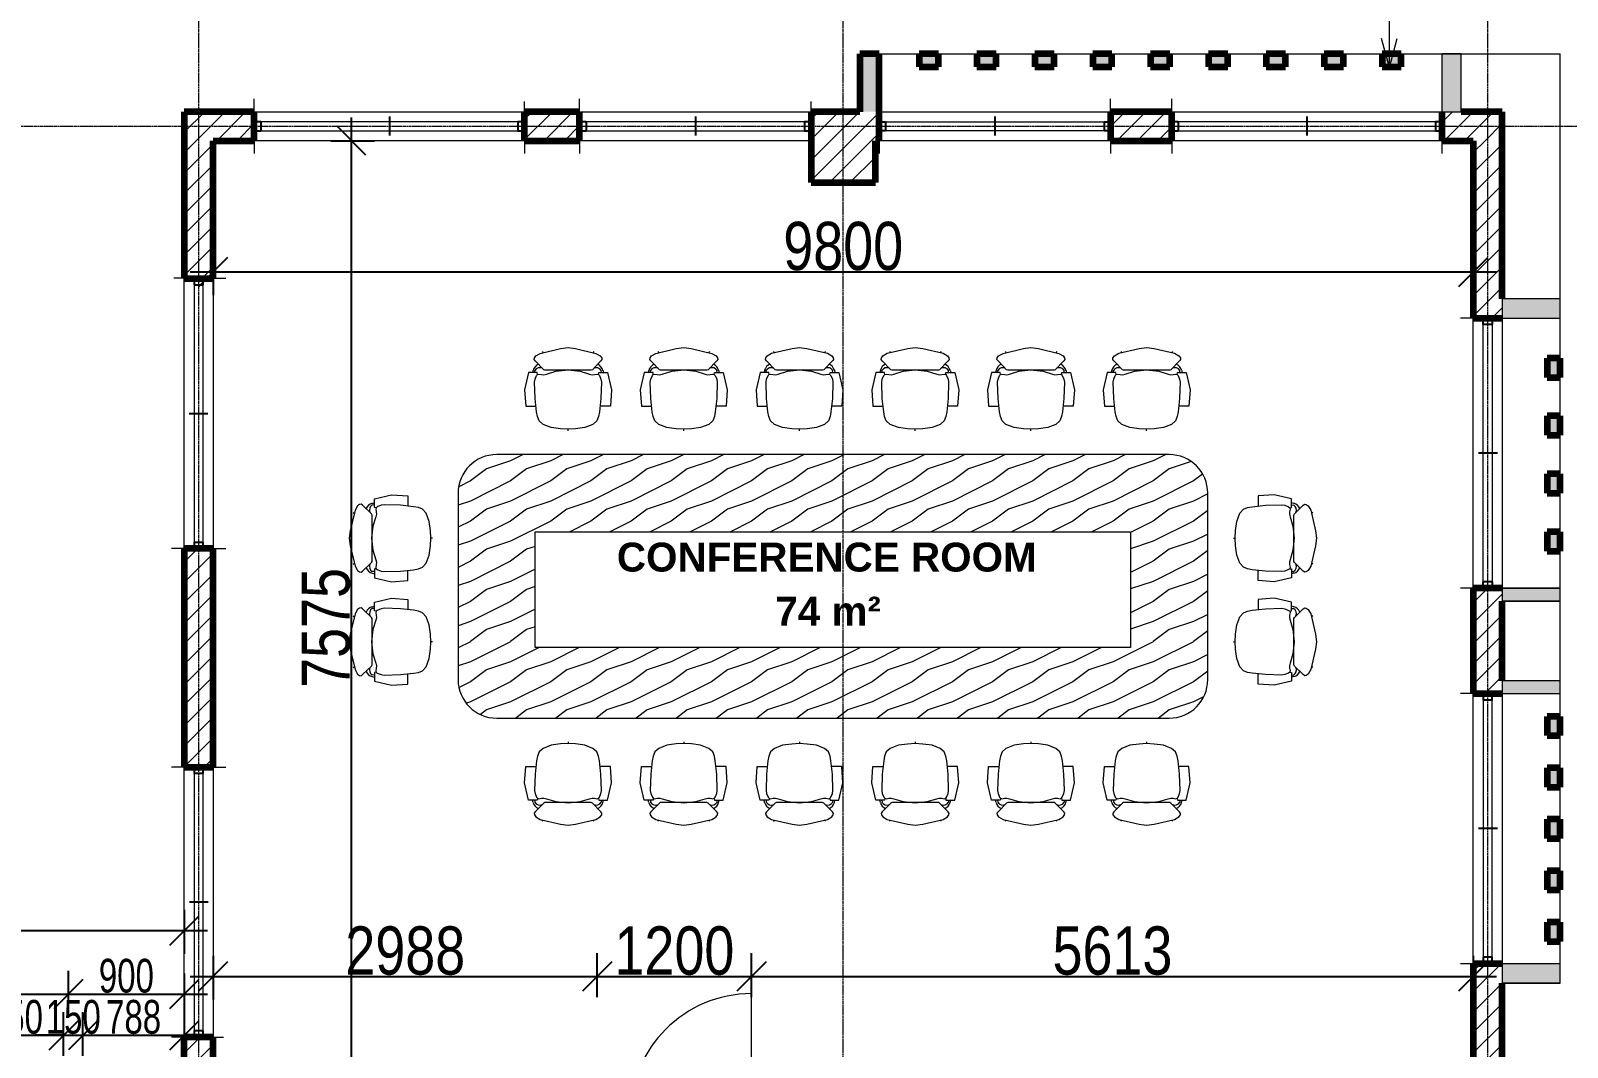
# Model space of a CAD drawing. Header units: millimetres. Extents: x -35190 to 411743, y -233114 to 23872.
# Drawn here: x 277332 to 289282, y 5483 to 13386 of the extents above; entities that cross this region are included whole.
import ezdxf

# ---------------------------------------------------------------- set-up
doc = ezdxf.new("R2010")
doc.units = ezdxf.units.MM
doc.linetypes.add('Grid Line', pattern=[22.225, 12.7, -3.175, 3.175, -3.175])
for name, color, linetype, lineweight in [('A-ANNO-DIMS', 211, 'Continuous', 9), ('A-AREA-IDEN', 2, 'Continuous', 9), ('A-DETL-GENF', 92, 'Continuous', 18), ('A-DETL-THIN', 151, 'Continuous', 18), ('A-DOOR', 31, 'Continuous', 18), ('A-GENM', 13, 'Continuous', 18), ('A-GLAZ', 151, 'Continuous', 18), ('A-WALL', 113, 'Continuous', 18), ('A-WALL-PATT', 111, 'Continuous', 18), ('G-ANNO-TEXT', 231, 'Continuous', 9), ('I-FURN', 30, 'Continuous', 18), ('S-GRID', 1, 'Continuous', 9)]:
    doc.layers.add(name, color=color, linetype=linetype, lineweight=lineweight)
doc.styles.add('Arial_3', font='arial.ttf', dxfattribs={"width": 0.8, "height": 375})
doc.styles.add('Arial_8', font='arial.ttf', dxfattribs={"width": 0.7, "height": 262.5})
doc.styles.add('Arial_B', font='arialbd.ttf', dxfattribs={"height": 225})
doc.dimstyles.new('main_4_5mm', dxfattribs={"dimscale": 304.8, "dimtxt": 382.597275, "dimasz": 0.738189, "dimexe": 0.590551, "dimexo": 0.0625, "dimgap": 0.024606, "dimtad": 1, "dimdec": 0, "dimzin": 0, "dimdsep": 46, "dimtxsty": 'Arial_3', "dimblk1": 'OBLIQUE', "dimblk2": 'OBLIQUE', "dimsah": 1, "dimcen": 0.09, "dimdle": 0.590551, "dimazin": 0, "dimtfac": 1, "dimtdec": 4, "dimtix": 1, "dimtmove": 0, "dimatfit": 3, "dimfxl": 0.590551, "dimfxlon": 1, "dimtvp": 1, "dimtolj": 1, "dimtzin": 0, "dimarcsym": 2})
doc.dimstyles.new('small_3_0mm', dxfattribs={"dimscale": 304.8, "dimtxt": 191.298637, "dimasz": 0.738189, "dimexe": 0.590551, "dimexo": 0.0625, "dimgap": 0.024606, "dimtad": 1, "dimdec": 0, "dimzin": 0, "dimdsep": 46, "dimtxsty": 'Arial_8', "dimblk1": 'OBLIQUE', "dimblk2": 'OBLIQUE', "dimsah": 1, "dimcen": 0.09, "dimdle": 0.590551, "dimazin": 0, "dimtfac": 1, "dimtdec": 4, "dimtix": 1, "dimtmove": 0, "dimatfit": 3, "dimfxl": 0.590551, "dimfxlon": 1, "dimtvp": 1, "dimtolj": 1, "dimtzin": 0, "dimarcsym": 2})
doc.dimstyles.new('small_3_5mm', dxfattribs={"dimscale": 304.8, "dimtxt": 267.818092, "dimasz": 0.738189, "dimexe": 0.590551, "dimexo": 0.0625, "dimgap": 0.024606, "dimtad": 1, "dimdec": 0, "dimzin": 0, "dimdsep": 46, "dimtxsty": 'Arial_8', "dimblk1": 'OBLIQUE', "dimblk2": 'OBLIQUE', "dimsah": 1, "dimcen": 0.09, "dimdle": 0.590551, "dimazin": 0, "dimtfac": 1, "dimtdec": 4, "dimtix": 1, "dimtmove": 0, "dimatfit": 3, "dimfxl": 0.590551, "dimfxlon": 1, "dimtvp": 1, "dimtolj": 1, "dimtzin": 0, "dimarcsym": 2})
pattern_1 = [(45, (247326.97, -1578.69), (-79.5495, 79.5495), [])]

# ---------------------------------------------------------------- blocks, each defined once
blk = doc.blocks.new('Sliding - 2L - SL2_1 X 1_8-V2-SECOND FLOOR')
at = {"layer": 'A-GLAZ'}
for p, q in [((-724, 112), (-724, 212)), ((1376, 112), (1376, 212)), ((1326, 35), (-674, 35)), ((-724, -112), (-724, -192)), ((-674, -35), (1326, -35)), ((1376, -112), (1376, -212))]:
    blk.add_line(p, q, dxfattribs=at)
at = {"layer": 'A-GLAZ', "lineweight": 25}
for p, q in [((-674, 35), (-724, 35)), ((-674, -35), (-674, 35)), ((326, -75), (326, 72)), ((1376, 35), (1326, 35)), ((1326, -35), (1326, 35)), ((-724, -35), (-674, -35)), ((1326, -35), (1376, -35))]:
    blk.add_line(p, q, dxfattribs=at)
blk = doc.blocks.new('Sliding - 2L - SL2_1 X 1_8-450662-SECOND FLOOR')
at = {"layer": 'A-GLAZ', "lineweight": 25}
for p, q in [((-724, 35), (-674, 35)), ((-674, 35), (-674, -35)), ((326, 75), (326, -72)), ((1326, 35), (1376, 35)), ((1326, 35), (1326, -35)), ((-674, -35), (-724, -35)), ((1376, -35), (1326, -35))]:
    blk.add_line(p, q, dxfattribs=at)
at = {"layer": 'A-GLAZ'}
for p, q in [((-674, 35), (1326, 35)), ((-724, -112), (-724, -212)), ((1326, -35), (-674, -35)), ((1376, -112), (1376, -212))]:
    blk.add_line(p, q, dxfattribs=at)
blk = doc.blocks.new('Sliding - 2L - SL2_1 X 1_8-416756-SECOND FLOOR')
at = {"layer": 'A-GLAZ'}
for p, q in [((-724, 112), (-724, 212)), ((1376, 112), (1376, 212)), ((1326, 35), (-674, 35)), ((-674, -35), (1326, -35))]:
    blk.add_line(p, q, dxfattribs=at)
at = {"layer": 'A-GLAZ', "lineweight": 25}
for p, q in [((-674, 35), (-724, 35)), ((-674, -35), (-674, 35)), ((326, -75), (326, 72)), ((1376, 35), (1326, 35)), ((1326, -35), (1326, 35)), ((-724, -35), (-674, -35)), ((1326, -35), (1376, -35))]:
    blk.add_line(p, q, dxfattribs=at)
blk = doc.blocks.new('Sliding - 2L - SL1_8 X 1_8-V3-SECOND FLOOR')
at = {"layer": 'A-GLAZ'}
for p, q in [((-574, 112), (-574, 212)), ((1226, 112), (1226, 212)), ((1176, 35), (-524, 35)), ((-574, -112), (-574, -192)), ((-524, -35), (1176, -35)), ((1226, -112), (1226, -212))]:
    blk.add_line(p, q, dxfattribs=at)
at = {"layer": 'A-GLAZ', "lineweight": 25}
for p, q in [((-524, 35), (-574, 35)), ((-524, -35), (-524, 35)), ((326, -75), (326, 72)), ((1226, 35), (1176, 35)), ((1176, -35), (1176, 35)), ((-574, -35), (-524, -35)), ((1176, -35), (1226, -35))]:
    blk.add_line(p, q, dxfattribs=at)
blk = doc.blocks.new('Sliding - 2L - SL2_1 X 1_8-V1-SECOND FLOOR')
at = {"layer": 'A-GLAZ'}
for p, q in [((-724, 112), (-724, 212)), ((1376, 112), (1376, 212)), ((1326, 35), (-674, 35)), ((-674, -35), (1326, -35)), ((1376, -112), (1376, -212))]:
    blk.add_line(p, q, dxfattribs=at)
at = {"layer": 'A-GLAZ', "lineweight": 25}
for p, q in [((-674, 35), (-724, 35)), ((-674, -35), (-674, 35)), ((326, -75), (326, 72)), ((1376, 35), (1326, 35)), ((1326, -35), (1326, 35)), ((-724, -35), (-674, -35)), ((1326, -35), (1376, -35))]:
    blk.add_line(p, q, dxfattribs=at)
blk = doc.blocks.new('Sliding - 2L - SL1_8 X 1_8-417557-SECOND FLOOR')
at = {"layer": 'A-GLAZ'}
for p, q in [((-574, 112), (-574, 192)), ((1226, 112), (1226, 212)), ((-524, 35), (1176, 35)), ((-574, -112), (-574, -212)), ((1176, -35), (-524, -35)), ((1226, -112), (1226, -212))]:
    blk.add_line(p, q, dxfattribs=at)
at = {"layer": 'A-GLAZ', "lineweight": 25}
for p, q in [((-574, 35), (-524, 35)), ((-524, 35), (-524, -35)), ((326, 75), (326, -72)), ((1176, 35), (1226, 35)), ((1176, 35), (1176, -35)), ((-524, -35), (-574, -35)), ((1226, -35), (1176, -35))]:
    blk.add_line(p, q, dxfattribs=at)
blk = doc.blocks.new('HermanMiller_Seating_Aeron_WorkChair_9870 - Armpad_PostureFit_Graphite-563193-SECOND FLOOR')
at = {"layer": 'A-GENM'}
for p, q in [((-251, 242), (-262, 226)), ((-217, 261), (-251, 242)), ((-58, 298), (-217, 261)), ((-201, 276), (-193, 266)), ((0, 306), (-58, 298)), ((58, 298), (0, 306)), ((217, 261), (58, 298)), ((201, 276), (193, 266)), ((251, 242), (217, 261)), ((262, 226), (251, 242)), ((-262, 226), (-264, 214)), ((-264, 214), (-256, 203)), ((-256, 203), (-189, 134)), ((-189, 134), (-180, 129)), ((-180, 129), (180, 129)), ((-94, 122), (-167, 100)), ((0, 132), (-94, 122)), ((-94, 129), (-89, 123)), ((94, 122), (0, 132)), ((94, 129), (89, 123)), ((167, 100), (94, 122)), ((180, 129), (189, 134)), ((189, 134), (256, 203)), ((256, 203), (264, 214)), ((264, 214), (262, 226)), ((-256, 59), (-260, 36)), ((-260, 36), (-256, -91)), ((-244, 89), (-256, 59)), ((-237, 97), (-244, 89)), ((-227, 100), (-237, 97)), ((-206, 96), (-227, 100)), ((-187, 95), (-206, 96)), ((-167, 100), (-187, 95)), ((187, 95), (167, 100)), ((206, 96), (187, 95)), ((227, 100), (206, 96)), ((237, 97), (227, 100)), ((244, 89), (237, 97)), ((256, 59), (244, 89)), ((260, 36), (256, 59)), ((256, -91), (260, 36)), ((-256, -91), (-245, -194)), ((245, -194), (256, -91)), ((-245, -194), (-238, -231)), ((-238, -231), (-225, -263)), ((225, -263), (238, -231)), ((238, -231), (245, -194)), ((-225, -263), (-194, -291)), ((-194, -291), (-131, -315)), ((-131, -315), (-59, -325)), ((-59, -325), (0, -328)), ((0, -328), (59, -325)), ((0, -341), (0, -328)), ((59, -325), (131, -315)), ((131, -315), (194, -291)), ((194, -291), (225, -263))]:
    blk.add_line(p, q, dxfattribs=at)
at = {"layer": 'I-FURN'}
for p, q in [((-271, 129), (-276, 111)), ((-259, 111), (-258, 128)), ((259, 111), (258, 128)), ((271, 129), (276, 111)), ((-307, 111), (-338, -23)), ((-276, 111), (-307, 111)), ((-259, 111), (-276, 111)), ((-239, 111), (-259, 111)), ((-237, 97), (-239, 111)), ((237, 97), (239, 111)), ((239, 111), (259, 111)), ((259, 111), (276, 111)), ((276, 111), (307, 111)), ((307, 111), (338, -23)), ((-338, -23), (-329, -149)), ((338, -23), (329, -149)), ((-329, -149), (-250, -149)), ((329, -149), (250, -149))]:
    blk.add_line(p, q, dxfattribs=at)
for centre, radius, start, end in [((-204, 112), 69.2, 112.2123, 165.8955), ((-219, 103), 46.6, 66.0323, 148.2652), ((219, 103), 46.6, 31.7348, 113.9677), ((204, 112), 69.2, 14.1045, 67.7877)]:
    blk.add_arc(centre, radius, start, end, dxfattribs=at)
blk = doc.blocks.new('HermanMiller_Seating_Aeron_WorkChair_9870 - Armpad_PostureFit_Graphite-563830-SECOND FLOOR')
at = {"layer": 'A-GENM'}
for p, q in [((-238, 231), (-225, 263)), ((-225, 263), (-194, 291)), ((-194, 291), (-131, 315)), ((-131, 315), (-59, 325)), ((-59, 325), (0, 328)), ((0, 341), (0, 328)), ((0, 328), (59, 325)), ((59, 325), (131, 315)), ((131, 315), (194, 291)), ((194, 291), (225, 263)), ((225, 263), (238, 231)), ((-256, 91), (-245, 194)), ((-245, 194), (-238, 231)), ((238, 231), (245, 194)), ((245, 194), (256, 91)), ((-260, -36), (-256, 91)), ((256, 91), (260, -36)), ((-256, -59), (-260, -36)), ((-244, -89), (-256, -59)), ((-237, -97), (-244, -89)), ((-227, -100), (-237, -97)), ((-206, -96), (-227, -100)), ((-187, -95), (-206, -96)), ((-167, -100), (-187, -95)), ((-94, -122), (-167, -100)), ((167, -100), (94, -122)), ((187, -95), (167, -100)), ((206, -96), (187, -95)), ((227, -100), (206, -96)), ((237, -97), (227, -100)), ((244, -89), (237, -97)), ((256, -59), (244, -89)), ((260, -36), (256, -59)), ((-264, -214), (-256, -203)), ((-262, -226), (-264, -214)), ((-251, -242), (-262, -226)), ((-256, -203), (-189, -134)), ((-189, -134), (-180, -129)), ((-180, -129), (180, -129)), ((0, -132), (-94, -122)), ((-94, -129), (-89, -123)), ((94, -122), (0, -132)), ((94, -129), (89, -123)), ((180, -129), (189, -134)), ((189, -134), (256, -203)), ((262, -226), (251, -242)), ((256, -203), (264, -214)), ((264, -214), (262, -226)), ((-217, -261), (-251, -242)), ((-58, -298), (-217, -261)), ((-201, -276), (-193, -266)), ((0, -306), (-58, -298)), ((58, -298), (0, -306)), ((217, -261), (58, -298)), ((201, -276), (193, -266)), ((251, -242), (217, -261))]:
    blk.add_line(p, q, dxfattribs=at)
at = {"layer": 'I-FURN'}
for p, q in [((-338, 23), (-329, 149)), ((-329, 149), (-250, 149)), ((329, 149), (250, 149)), ((338, 23), (329, 149)), ((-307, -111), (-338, 23)), ((307, -111), (338, 23)), ((-276, -111), (-307, -111)), ((-271, -129), (-276, -111)), ((-259, -111), (-276, -111)), ((-259, -111), (-258, -128)), ((-239, -111), (-259, -111)), ((-237, -97), (-239, -111)), ((237, -97), (239, -111)), ((239, -111), (259, -111)), ((259, -111), (258, -128)), ((259, -111), (276, -111)), ((271, -129), (276, -111)), ((276, -111), (307, -111))]:
    blk.add_line(p, q, dxfattribs=at)
for centre, radius, start, end in [((-204, -112), 69.2, 194.1045, 247.7877), ((-219, -103), 46.6, 211.7348, 293.9677), ((219, -103), 46.6, 246.0323, 328.2652), ((204, -112), 69.2, 292.2123, 345.8955)]:
    blk.add_arc(centre, radius, start, end, dxfattribs=at)
blk = doc.blocks.new('Double - Offset 1 - 1200 x 2100mm Sgl Swing-501791-SECOND FLOOR')
at = {"layer": 'A-DOOR'}
for p, q in [((834, 112.5), (834, 1057)), ((-366, 112.5), (-366, 368))]:
    blk.add_line(p, q, dxfattribs=at)
for centre, radius, start, end in [((834, 112.5), 944.5, 90, 180), ((-366, 112.5), 255.5, 360, 90)]:
    blk.add_arc(centre, radius, start, end, dxfattribs=at)
blk = doc.blocks.new('_Oblique')
at = {"color": 0, "linetype": 'ByBlock', "lineweight": -2}
blk.add_line((-0.5, -0.5), (0.5, 0.5), dxfattribs=at)
blk = doc.blocks.new('*D5198')
at = {"layer": 'A-ANNO-DIMS', "color": 0, "lineweight": -2, "transparency": 16777216}
for p, q in [((279827, 4776), (279827, 12711)), ((279666, 12531), (280007, 12531)), ((279666, 4956), (280007, 4956))]:
    blk.add_line(p, q, dxfattribs=at)
at = {"layer": 'Defpoints', "color": 0, "transparency": 16777216}
for p in [(279647, 12531), (279827, 12531), (279647, 4956)]:
    blk.add_point(p, dxfattribs=at)
at = {"layer": 'A-ANNO-DIMS', "color": 0, "lineweight": -2, "transparency": 16777216, "xscale": 224.9999999999999, "yscale": 224.9999999999999, "zscale": 224.9999999999999}
for p, rotation in [((279827, 12531), 90), ((279827, 4956), 270)]:
    blk.add_blockref('_Oblique', p, dxfattribs=dict(at, rotation=rotation))
at = {"layer": 'A-ANNO-DIMS', "color": 0, "transparency": 16777216, "insert": (279629, 8743), "char_height": 375, "width": 1101.88, "attachment_point": 5, "rotation": 90, "style": 'Arial_3'}
blk.add_mtext('\\A1;7575', dxfattribs=at)
blk = doc.blocks.new('*D5139')
at = {"layer": 'A-ANNO-DIMS', "color": 0, "lineweight": -2, "transparency": 16777216}
for p, q in [((278751, 11672), (278751, 11331)), ((288551, 11672), (288551, 11331)), ((278571, 11511), (288731, 11511))]:
    blk.add_line(p, q, dxfattribs=at)
at = {"layer": 'Defpoints', "color": 0, "transparency": 16777216}
for p in [(278751, 11691), (288551, 11691), (288551, 11511)]:
    blk.add_point(p, dxfattribs=at)
at = {"layer": 'A-ANNO-DIMS', "color": 0, "lineweight": -2, "transparency": 16777216, "xscale": 224.9999999999999, "yscale": 224.9999999999999, "zscale": 224.9999999999999, "rotation": 180}
blk.add_blockref('_Oblique', (278751, 11511), dxfattribs=at)
at = {"layer": 'A-ANNO-DIMS', "color": 0, "lineweight": -2, "transparency": 16777216, "xscale": 224.9999999999999, "yscale": 224.9999999999999, "zscale": 224.9999999999999}
blk.add_blockref('_Oblique', (288551, 11511), dxfattribs=at)
at = {"layer": 'A-ANNO-DIMS', "color": 0, "transparency": 16777216, "insert": (283651, 11710), "char_height": 375, "width": 1101.88, "attachment_point": 5, "style": 'Arial_3'}
blk.add_mtext('\\A1;9800', dxfattribs=at)
blk = doc.blocks.new('*D5480')
at = {"layer": 'A-ANNO-DIMS', "color": 0, "lineweight": -2, "transparency": 16777216}
for p, q in [((278751, 6195), (278751, 5854)), ((281738, 5873), (281738, 6214)), ((278571, 6034), (281918, 6034))]:
    blk.add_line(p, q, dxfattribs=at)
at = {"layer": 'Defpoints', "color": 0, "transparency": 16777216}
for p in [(278751, 6214), (281738, 6034), (281738, 5854)]:
    blk.add_point(p, dxfattribs=at)
at = {"layer": 'A-ANNO-DIMS', "color": 0, "lineweight": -2, "transparency": 16777216, "xscale": 224.9999999999999, "yscale": 224.9999999999999, "zscale": 224.9999999999999, "rotation": 180}
blk.add_blockref('_Oblique', (278751, 6034), dxfattribs=at)
at = {"layer": 'A-ANNO-DIMS', "color": 0, "lineweight": -2, "transparency": 16777216, "xscale": 224.9999999999999, "yscale": 224.9999999999999, "zscale": 224.9999999999999}
blk.add_blockref('_Oblique', (281738, 6034), dxfattribs=at)
at = {"layer": 'A-ANNO-DIMS', "color": 0, "transparency": 16777216, "insert": (280245, 6233), "char_height": 375, "width": 1101.88, "attachment_point": 5, "style": 'Arial_3'}
blk.add_mtext('\\A1;2988', dxfattribs=at)
blk = doc.blocks.new('*D5481')
at = {"layer": 'A-ANNO-DIMS', "color": 0, "lineweight": -2, "transparency": 16777216}
for p, q in [((281738, 5873), (281738, 6214)), ((282938, 5873), (282938, 6214)), ((281558, 6034), (283118, 6034))]:
    blk.add_line(p, q, dxfattribs=at)
at = {"layer": 'Defpoints', "color": 0, "transparency": 16777216}
for p in [(282938, 6034), (281738, 5854), (282938, 5854)]:
    blk.add_point(p, dxfattribs=at)
at = {"layer": 'A-ANNO-DIMS', "color": 0, "lineweight": -2, "transparency": 16777216, "xscale": 224.9999999999999, "yscale": 224.9999999999999, "zscale": 224.9999999999999, "rotation": 180}
blk.add_blockref('_Oblique', (281738, 6034), dxfattribs=at)
at = {"layer": 'A-ANNO-DIMS', "color": 0, "lineweight": -2, "transparency": 16777216, "xscale": 224.9999999999999, "yscale": 224.9999999999999, "zscale": 224.9999999999999}
blk.add_blockref('_Oblique', (282938, 6034), dxfattribs=at)
at = {"layer": 'A-ANNO-DIMS', "color": 0, "transparency": 16777216, "insert": (282338, 6233), "char_height": 375, "width": 1101.88, "attachment_point": 5, "style": 'Arial_3'}
blk.add_mtext('\\A1;1200', dxfattribs=at)
blk = doc.blocks.new('*D5482')
at = {"layer": 'A-ANNO-DIMS', "color": 0, "lineweight": -2, "transparency": 16777216}
for p, q in [((282938, 5873), (282938, 6214)), ((288551, 6195), (288551, 5854)), ((282758, 6034), (288731, 6034))]:
    blk.add_line(p, q, dxfattribs=at)
at = {"layer": 'Defpoints', "color": 0, "transparency": 16777216}
for p in [(288551, 6214), (288551, 6034), (282938, 5854)]:
    blk.add_point(p, dxfattribs=at)
at = {"layer": 'A-ANNO-DIMS', "color": 0, "lineweight": -2, "transparency": 16777216, "xscale": 224.9999999999999, "yscale": 224.9999999999999, "zscale": 224.9999999999999, "rotation": 180}
blk.add_blockref('_Oblique', (282938, 6034), dxfattribs=at)
at = {"layer": 'A-ANNO-DIMS', "color": 0, "lineweight": -2, "transparency": 16777216, "xscale": 224.9999999999999, "yscale": 224.9999999999999, "zscale": 224.9999999999999}
blk.add_blockref('_Oblique', (288551, 6034), dxfattribs=at)
at = {"layer": 'A-ANNO-DIMS', "color": 0, "transparency": 16777216, "insert": (285745, 6233), "char_height": 375, "width": 1101.88, "attachment_point": 5, "style": 'Arial_3'}
blk.add_mtext('\\A1;5613', dxfattribs=at)
blk = doc.blocks.new('*D5577')
at = {"layer": 'A-ANNO-DIMS', "color": 0, "lineweight": -2, "transparency": 16777216}
for p, q in [((276838, 5416), (276838, 5757)), ((277588, 5416), (277588, 5757)), ((276658, 5577), (277768, 5577))]:
    blk.add_line(p, q, dxfattribs=at)
at = {"layer": 'Defpoints', "color": 0, "transparency": 16777216}
for p in [(277588, 5577), (276838, 5397), (277588, 5397)]:
    blk.add_point(p, dxfattribs=at)
at = {"layer": 'A-ANNO-DIMS', "color": 0, "lineweight": -2, "transparency": 16777216, "xscale": 224.9999999999999, "yscale": 224.9999999999999, "zscale": 224.9999999999999, "rotation": 180}
blk.add_blockref('_Oblique', (276838, 5577), dxfattribs=at)
at = {"layer": 'A-ANNO-DIMS', "color": 0, "lineweight": -2, "transparency": 16777216, "xscale": 224.9999999999999, "yscale": 224.9999999999999, "zscale": 224.9999999999999}
blk.add_blockref('_Oblique', (277588, 5577), dxfattribs=at)
at = {"layer": 'A-ANNO-DIMS', "color": 0, "transparency": 16777216, "insert": (277213, 5718), "char_height": 262.5, "width": 360.23, "attachment_point": 5, "style": 'Arial_8'}
blk.add_mtext('\\A1;750', dxfattribs=at)
blk = doc.blocks.new('*D5578')
at = {"layer": 'A-ANNO-DIMS', "color": 0, "lineweight": -2, "transparency": 16777216}
for p, q in [((277588, 5416), (277588, 5757)), ((277738, 5416), (277738, 5757)), ((277588, 5577), (277363, 5577)), ((277588, 5577), (277738, 5577)), ((277738, 5577), (277963, 5577))]:
    blk.add_line(p, q, dxfattribs=at)
at = {"layer": 'Defpoints', "color": 0, "transparency": 16777216}
for p in [(277738, 5577), (277588, 5397), (277738, 5397)]:
    blk.add_point(p, dxfattribs=at)
at = {"layer": 'A-ANNO-DIMS', "color": 0, "lineweight": -2, "transparency": 16777216, "xscale": 224.9999999999999, "yscale": 224.9999999999999, "zscale": 224.9999999999999}
blk.add_blockref('_Oblique', (277588, 5577), dxfattribs=at)
at = {"layer": 'A-ANNO-DIMS', "color": 0, "lineweight": -2, "transparency": 16777216, "xscale": 224.9999999999999, "yscale": 224.9999999999999, "zscale": 224.9999999999999, "rotation": 180}
blk.add_blockref('_Oblique', (277738, 5577), dxfattribs=at)
at = {"layer": 'A-ANNO-DIMS', "color": 0, "transparency": 16777216, "insert": (277663, 5718), "char_height": 262.5, "width": 360.23, "attachment_point": 5, "style": 'Arial_8'}
blk.add_mtext('\\A1;150', dxfattribs=at)
blk = doc.blocks.new('*D5579')
at = {"layer": 'A-ANNO-DIMS', "color": 0, "lineweight": -2, "transparency": 16777216}
for p, q in [((277738, 5416), (277738, 5757)), ((278526, 5738), (278526, 5397)), ((277558, 5577), (278706, 5577))]:
    blk.add_line(p, q, dxfattribs=at)
at = {"layer": 'Defpoints', "color": 0, "transparency": 16777216}
for p in [(278526, 5757), (278526, 5577), (277738, 5397)]:
    blk.add_point(p, dxfattribs=at)
at = {"layer": 'A-ANNO-DIMS', "color": 0, "lineweight": -2, "transparency": 16777216, "xscale": 224.9999999999999, "yscale": 224.9999999999999, "zscale": 224.9999999999999, "rotation": 180}
blk.add_blockref('_Oblique', (277738, 5577), dxfattribs=at)
at = {"layer": 'A-ANNO-DIMS', "color": 0, "lineweight": -2, "transparency": 16777216, "xscale": 224.9999999999999, "yscale": 224.9999999999999, "zscale": 224.9999999999999}
blk.add_blockref('_Oblique', (278526, 5577), dxfattribs=at)
at = {"layer": 'A-ANNO-DIMS', "color": 0, "transparency": 16777216, "insert": (278132, 5718), "char_height": 262.5, "width": 360.23, "attachment_point": 5, "style": 'Arial_8'}
blk.add_mtext('\\A1;788', dxfattribs=at)
blk = doc.blocks.new('*D5585')
at = {"layer": 'A-ANNO-DIMS', "color": 0, "lineweight": -2, "transparency": 16777216}
for p, q in [((276126, 5736), (276126, 6077)), ((277626, 5736), (277626, 6077)), ((275946, 5897), (277806, 5897))]:
    blk.add_line(p, q, dxfattribs=at)
at = {"layer": 'Defpoints', "color": 0, "transparency": 16777216}
for p in [(277626, 5897), (276126, 5717), (277626, 5717)]:
    blk.add_point(p, dxfattribs=at)
at = {"layer": 'A-ANNO-DIMS', "color": 0, "lineweight": -2, "transparency": 16777216, "xscale": 224.9999999999999, "yscale": 224.9999999999999, "zscale": 224.9999999999999, "rotation": 180}
blk.add_blockref('_Oblique', (276126, 5897), dxfattribs=at)
at = {"layer": 'A-ANNO-DIMS', "color": 0, "lineweight": -2, "transparency": 16777216, "xscale": 224.9999999999999, "yscale": 224.9999999999999, "zscale": 224.9999999999999}
blk.add_blockref('_Oblique', (277626, 5897), dxfattribs=at)
at = {"layer": 'A-ANNO-DIMS', "color": 0, "transparency": 16777216, "insert": (276876, 6038), "char_height": 262.5, "width": 672.43, "attachment_point": 5, "style": 'Arial_8'}
blk.add_mtext('\\A1;1500', dxfattribs=at)
blk = doc.blocks.new('*D5586')
at = {"layer": 'A-ANNO-DIMS', "color": 0, "lineweight": -2, "transparency": 16777216}
for p, q in [((277626, 5736), (277626, 6077)), ((278526, 6058), (278526, 5717)), ((277446, 5897), (278706, 5897))]:
    blk.add_line(p, q, dxfattribs=at)
at = {"layer": 'Defpoints', "color": 0, "transparency": 16777216}
for p in [(278526, 6077), (278526, 5897), (277626, 5717)]:
    blk.add_point(p, dxfattribs=at)
at = {"layer": 'A-ANNO-DIMS', "color": 0, "lineweight": -2, "transparency": 16777216, "xscale": 224.9999999999999, "yscale": 224.9999999999999, "zscale": 224.9999999999999, "rotation": 180}
blk.add_blockref('_Oblique', (277626, 5897), dxfattribs=at)
at = {"layer": 'A-ANNO-DIMS', "color": 0, "lineweight": -2, "transparency": 16777216, "xscale": 224.9999999999999, "yscale": 224.9999999999999, "zscale": 224.9999999999999}
blk.add_blockref('_Oblique', (278526, 5897), dxfattribs=at)
at = {"layer": 'A-ANNO-DIMS', "color": 0, "transparency": 16777216, "insert": (278076, 6038), "char_height": 262.5, "width": 504.32, "attachment_point": 5, "style": 'Arial_8'}
blk.add_mtext('\\A1;900', dxfattribs=at)
blk = doc.blocks.new('*D5587')
at = {"layer": 'A-ANNO-DIMS', "color": 0, "lineweight": -2, "transparency": 16777216}
for p, q in [((269601, 6551), (269601, 6210)), ((278526, 6551), (278526, 6210)), ((269421, 6390), (278706, 6390))]:
    blk.add_line(p, q, dxfattribs=at)
at = {"layer": 'Defpoints', "color": 0, "transparency": 16777216}
for p in [(269601, 6570), (278526, 6570), (278526, 6390)]:
    blk.add_point(p, dxfattribs=at)
at = {"layer": 'A-ANNO-DIMS', "color": 0, "lineweight": -2, "transparency": 16777216, "xscale": 224.9999999999999, "yscale": 224.9999999999999, "zscale": 224.9999999999999, "rotation": 180}
blk.add_blockref('_Oblique', (269601, 6390), dxfattribs=at)
at = {"layer": 'A-ANNO-DIMS', "color": 0, "lineweight": -2, "transparency": 16777216, "xscale": 224.9999999999999, "yscale": 224.9999999999999, "zscale": 224.9999999999999}
blk.add_blockref('_Oblique', (278526, 6390), dxfattribs=at)
at = {"layer": 'A-ANNO-DIMS', "color": 0, "transparency": 16777216, "insert": (274063, 6532), "char_height": 262.5, "width": 672.43, "attachment_point": 5, "style": 'Arial_8'}
blk.add_mtext('\\A1;8925', dxfattribs=at)

msp = doc.modelspace()

# ---------------------------------------------------------------- hatches: boundary and pattern name
at = {"layer": 'A-DETL-GENF'}
h = msp.add_hatch(color=1, dxfattribs=at)
h.paths.add_polyline_path([(288775.9, 5983), (289225.9, 5983), (289225.9, 6133), (288775.9, 6133)])
h.paths.add_polyline_path([(289225.9, 8233), (289225.9, 8333), (288775.9, 8333), (288775.9, 8233)])
h.paths.add_polyline_path([(288775.9, 8952), (289225.9, 8952), (289225.9, 9052), (288775.9, 9052)])
h.paths.add_polyline_path([(288775.9, 11152), (289225.9, 11152), (289225.9, 11302), (288775.9, 11302)])
h.paths.add_polyline_path([(288455.9, 12756), (288455.9, 13206), (288305.9, 13206), (288305.9, 12756)])
h = msp.add_hatch(dxfattribs=at)
h.set_pattern_fill('FP_74', color=253, style=0, pattern_type=2)
h.set_pattern_definition([(216.87, (247451.924, -1266.31), (937.12388, 624.75167), [156.187, -1405.687]), (206.565, (247639.35, -1360.03), (-312.3754, -312.3744), [349.246, -349.246]), (198.435, (247639.35, -1516.21), (-624.7491, -312.37572), [197.563, -790.253])])
h.paths.add_polyline_path([(283443.6, 8041.9), (286185.9, 8041.9), (286244.4, 8047.7), (286300.7, 8064.7), (286352.5, 8092.5), (286398, 8129.8), (286435.3, 8175.2), (286463, 8227.1), (286480.1, 8283.4), (286485.9, 8341.9), (286485.9, 9791), (286480.1, 9849.5), (286463, 9905.8), (286435.3, 9957.7), (286398, 10003.1), (286352.5, 10040.4), (286300.7, 10068.2), (286244.4, 10085.2), (286185.9, 10091), (280956, 10091), (280897.5, 10085.2), (280841.2, 10068.2), (280789.4, 10040.4), (280743.9, 10003.1), (280706.6, 9957.7), (280678.9, 9905.8), (280661.8, 9849.5), (280656, 9791), (280656, 8341.9), (280661.8, 8283.4), (280678.9, 8227.1), (280706.6, 8175.2), (280743.9, 8129.8), (280789.4, 8092.5), (280841.2, 8064.7), (280897.5, 8047.7), (280956, 8041.9), (282281.6, 8041.9)])
h.paths.add_polyline_path([(285767.4, 8591), (281256, 8591), (281256, 9491), (285885.9, 9491), (285885.9, 8591)])
at = {"layer": 'A-WALL-PATT'}
for points in [[(283930.9, 12756), (283930.9, 13206), (283780.9, 13206), (283780.9, 12756)], [(284391.3, 13106), (284391.3, 13206), (284241.3, 13206), (284241.3, 13106)], [(284841.3, 13106), (284841.3, 13206), (284691.3, 13206), (284691.3, 13106)], [(285291.3, 13106), (285291.3, 13206), (285141.3, 13206), (285141.3, 13106)], [(285741.3, 13106), (285741.3, 13206), (285591.3, 13206), (285591.3, 13106)], [(286191.3, 13106), (286191.3, 13206), (286041.3, 13206), (286041.3, 13106)], [(286641.3, 13106), (286641.3, 13206), (286491.3, 13206), (286491.3, 13106)], [(287091.3, 13106), (287091.3, 13206), (286941.3, 13206), (286941.3, 13106)], [(287541.3, 13106), (287541.3, 13206), (287391.3, 13206), (287391.3, 13106)], [(287991.3, 13106), (287991.3, 13206), (287841.3, 13206), (287841.3, 13106)], [(289225.9, 10691), (289225.9, 10841), (289125.9, 10841), (289125.9, 10691)], [(289225.9, 10241), (289225.9, 10391), (289125.9, 10391), (289125.9, 10241)], [(289225.9, 9791), (289225.9, 9941), (289125.9, 9941), (289125.9, 9791)], [(289225.9, 9341), (289225.9, 9491), (289125.9, 9491), (289125.9, 9341)], [(289225.9, 7906), (289225.9, 8056), (289125.9, 8056), (289125.9, 7906)], [(289225.9, 7506), (289225.9, 7656), (289125.9, 7656), (289125.9, 7506)], [(289225.9, 7106), (289225.9, 7256), (289125.9, 7256), (289125.9, 7106)], [(289225.9, 6706), (289225.9, 6856), (289125.9, 6856), (289125.9, 6706)], [(289225.9, 6306), (289225.9, 6456), (289125.9, 6456), (289125.9, 6306)]]:
    msp.add_hatch(color=1, dxfattribs=at).paths.add_polyline_path(points)
h = msp.add_hatch(dxfattribs=at)
h.set_pattern_fill('FP_1', color=256, style=0, pattern_type=2)
h.set_pattern_definition(pattern_1)
h.paths.add_polyline_path([(278750.9, -1569), (278750.9, 5561), (278525.9, 5561), (278525.9, -1569)])
h.paths.add_polyline_path([(278525.9, 7661), (278750.9, 7661), (278750.9, 9361), (278525.9, 9361), (278525.9, 8766.6)])
h.paths.add_polyline_path([(278750.9, 11461), (278750.9, 12756), (278525.9, 12756), (278525.9, 11461)])
h = msp.add_hatch(dxfattribs=at)
h.set_pattern_fill('FP_1', color=256, style=0, pattern_type=2)
h.set_pattern_definition(pattern_1)
h.paths.add_polyline_path([(288775.9, 12531), (288775.9, 12756), (288305.9, 12756), (288305.9, 12531), (288550.9, 12531)])
h.paths.add_polyline_path([(286205.9, 12531), (286205.9, 12756), (285730.9, 12756), (285730.9, 12531), (285767.4, 12531)])
h.paths.add_polyline_path([(283400.9, 12531), (283930.9, 12531), (283930.9, 12756), (283400.9, 12756)])
h.paths.add_polyline_path([(281600.9, 12531), (281600.9, 12756), (281170.9, 12756), (281170.9, 12531)])
h.paths.add_polyline_path([(278750.9, 12531), (279070.9, 12531), (279070.9, 12756), (278750.9, 12756)])
h = msp.add_hatch(dxfattribs=at)
h.set_pattern_fill('FP_1', color=256, style=0, pattern_type=2)
h.set_pattern_definition(pattern_1)
h.paths.add_polyline_path([(283400.9, 12206), (283900.9, 12206), (283900.9, 12531), (283400.9, 12531)])
h = msp.add_hatch(dxfattribs=at)
h.set_pattern_fill('FP_1', color=256, style=0, pattern_type=2)
h.set_pattern_definition(pattern_1)
h.paths.add_polyline_path([(288550.9, -1794), (288775.9, -1794), (288775.9, -1569), (288550.9, -1569)])
h.paths.add_polyline_path([(288775.9, -669), (288775.9, -157), (288550.9, -157), (288550.9, -669)])
h.paths.add_polyline_path([(288550.9, 743), (288775.9, 743), (288775.9, 2333), (288550.9, 2333), (288550.9, 1243.5)])
h.paths.add_polyline_path([(288775.9, 4433), (288775.9, 6133), (288550.9, 6133), (288550.9, 4433)])
h.paths.add_polyline_path([(288775.9, 8233), (288775.9, 9052), (288550.9, 9052), (288550.9, 8233)])
h.paths.add_polyline_path([(288775.9, 11152), (288775.9, 12531), (288550.9, 12531), (288550.9, 11152)])

# ---------------------------------------------------------------- linework, layer by layer
at = {"layer": 'A-DETL-THIN'}
for p, q in [((283780.9, 13206), (283780.9, 12756)), ((283930.9, 12756), (283930.9, 13206)), ((288455.9, 13206), (288305.9, 13206)), ((288305.9, 13206), (288305.9, 12756)), ((288305.9, 13206), (288305.9, 12756)), ((288455.9, 12756), (288455.9, 13206)), ((288455.9, 12806), (288455.9, 13206)), ((288305.9, 12756), (288455.9, 12756)), ((289225.9, 6133), (289225.9, 12531)), ((289225.9, 11302), (288775.9, 11302)), ((288775.9, 11302), (288775.9, 11152)), ((289225.9, 11302), (288825.9, 11302)), ((289225.9, 11152), (289225.9, 11302)), ((288775.9, 11152), (289225.9, 11152)), ((288775.9, 11152), (289225.9, 11152)), ((286185.9, 10091), (280956, 10091)), ((280656, 9791), (280656, 8341.9)), ((286485.9, 8341.9), (286485.9, 9791)), ((281256, 8591), (281256, 9491)), ((281256, 9491), (285885.9, 9491)), ((285885.9, 9491), (285885.9, 8591)), ((289225.9, 9052), (288775.9, 9052)), ((288775.9, 9052), (288775.9, 8952)), ((288775.9, 9052), (289225.9, 9052)), ((289225.9, 9052), (288775.9, 9052)), ((289225.9, 8952), (289225.9, 9052)), ((288775.9, 8952), (289225.9, 8952)), ((289225.9, 8952), (288775.9, 8952)), ((288825.9, 8952), (289225.9, 8952)), ((285885.9, 8591), (281256, 8591)), ((289225.9, 8333), (288775.9, 8333)), ((288775.9, 8333), (288775.9, 8233)), ((289225.9, 8333), (288775.9, 8333)), ((288775.9, 8333), (288775.9, 8233)), ((289225.9, 8333), (288825.9, 8333)), ((289225.9, 8233), (289225.9, 8333)), ((289225.9, 8233), (289225.9, 8333)), ((288775.9, 8233), (289225.9, 8233)), ((288775.9, 8233), (289225.9, 8233)), ((288775.9, 8233), (289225.9, 8233)), ((280956, 8041.9), (286185.9, 8041.9)), ((289225.9, 6133), (288775.9, 6133)), ((288775.9, 6133), (288775.9, 5983)), ((289225.9, 6133), (288775.9, 6133)), ((289225.9, 5983), (289225.9, 6133)), ((288775.9, 5983), (289225.9, 5983)), ((289225.9, 5983), (288775.9, 5983)), ((288775.9, 5983), (289225.9, 5983)), ((288775.9, 5983), (289225.9, 5983))]:
    msp.add_line(p, q, dxfattribs=at)
at = {"layer": 'A-DETL-THIN', "color": 1}
for p in [(283930.9, 13206), (289225.9, 5983)]:
    msp.add_line(p, (289225.9, 13206), dxfattribs=at)
at = {"layer": 'A-DETL-THIN'}
for centre, start, end in [((280956, 9791), 90, 180), ((286185.9, 9791), 0, 90), ((280956, 8341.9), 180, 270), ((286185.9, 8341.9), 270, 0)]:
    msp.add_arc(centre, 300, start, end, dxfattribs=at)
at = {"layer": 'A-WALL', "lineweight": 140}
for p, q in [((283930.9, 13206), (283780.9, 13206)), ((283780.9, 13206), (283780.9, 12756)), ((283930.9, 12531), (283930.9, 13206)), ((284241.3, 13206), (284241.3, 13106)), ((284391.3, 13206), (284241.3, 13206)), ((284391.3, 13106), (284391.3, 13206)), ((284691.3, 13206), (284691.3, 13106)), ((284841.3, 13206), (284691.3, 13206)), ((284841.3, 13106), (284841.3, 13206)), ((285141.3, 13206), (285141.3, 13106)), ((285291.3, 13206), (285141.3, 13206)), ((285291.3, 13106), (285291.3, 13206)), ((285591.3, 13206), (285591.3, 13106)), ((285741.3, 13206), (285591.3, 13206)), ((285741.3, 13106), (285741.3, 13206)), ((286041.3, 13206), (286041.3, 13106)), ((286191.3, 13206), (286041.3, 13206)), ((286191.3, 13106), (286191.3, 13206)), ((286491.3, 13206), (286491.3, 13106)), ((286641.3, 13206), (286491.3, 13206)), ((286641.3, 13106), (286641.3, 13206)), ((286941.3, 13206), (286941.3, 13106)), ((287091.3, 13206), (286941.3, 13206)), ((287091.3, 13106), (287091.3, 13206)), ((287391.3, 13206), (287391.3, 13106)), ((287541.3, 13206), (287391.3, 13206)), ((287541.3, 13106), (287541.3, 13206)), ((287841.3, 13206), (287841.3, 13106)), ((287991.3, 13206), (287841.3, 13206)), ((287991.3, 13106), (287991.3, 13206)), ((284241.3, 13106), (284391.3, 13106)), ((284691.3, 13106), (284841.3, 13106)), ((285141.3, 13106), (285291.3, 13106)), ((285591.3, 13106), (285741.3, 13106)), ((286041.3, 13106), (286191.3, 13106)), ((286491.3, 13106), (286641.3, 13106)), ((286941.3, 13106), (287091.3, 13106)), ((287391.3, 13106), (287541.3, 13106)), ((287841.3, 13106), (287991.3, 13106)), ((279070.9, 12756), (278525.9, 12756)), ((278525.9, 12756), (278525.9, 11461)), ((279070.9, 12531), (279070.9, 12756)), ((281600.9, 12756), (281170.9, 12756)), ((281170.9, 12756), (281170.9, 12531)), ((281600.9, 12531), (281600.9, 12756)), ((283780.9, 12756), (283400.9, 12756)), ((283400.9, 12756), (283400.9, 12206)), ((286205.9, 12756), (285730.9, 12756)), ((285730.9, 12756), (285730.9, 12531)), ((286205.9, 12531), (286205.9, 12756)), ((288305.9, 12756), (288305.9, 12531)), ((288775.9, 12756), (288455.9, 12756)), ((288775.9, 11302), (288775.9, 12756)), ((278750.9, 12531), (279070.9, 12531)), ((278750.9, 11461), (278750.9, 12531)), ((281170.9, 12531), (281600.9, 12531)), ((283900.9, 12531), (283930.9, 12531)), ((283900.9, 12206), (283900.9, 12531)), ((285730.9, 12531), (286205.9, 12531)), ((288305.9, 12531), (288550.9, 12531)), ((288550.9, 12531), (288550.9, 11152)), ((283400.9, 12206), (283900.9, 12206)), ((278525.9, 11461), (278750.9, 11461)), ((288550.9, 11152), (288775.9, 11152)), ((289225.9, 10841), (289125.9, 10841)), ((289125.9, 10841), (289125.9, 10691)), ((289225.9, 10691), (289225.9, 10841)), ((289125.9, 10691), (289225.9, 10691)), ((289225.9, 10391), (289125.9, 10391)), ((289125.9, 10391), (289125.9, 10241)), ((289225.9, 10241), (289225.9, 10391)), ((289125.9, 10241), (289225.9, 10241)), ((289225.9, 9941), (289125.9, 9941)), ((289125.9, 9941), (289125.9, 9791)), ((289225.9, 9791), (289225.9, 9941)), ((289125.9, 9791), (289225.9, 9791)), ((289225.9, 9491), (289125.9, 9491)), ((289125.9, 9491), (289125.9, 9341)), ((289225.9, 9341), (289225.9, 9491)), ((278525.9, 9361), (278525.9, 7661)), ((278750.9, 9361), (278525.9, 9361)), ((278750.9, 7661), (278750.9, 9361)), ((289125.9, 9341), (289225.9, 9341)), ((288550.9, 9052), (288550.9, 8233)), ((288775.9, 9052), (288550.9, 9052)), ((288775.9, 8333), (288775.9, 8952)), ((288550.9, 8233), (288775.9, 8233)), ((289225.9, 8056), (289125.9, 8056)), ((289125.9, 8056), (289125.9, 7906)), ((289225.9, 7906), (289225.9, 8056)), ((289125.9, 7906), (289225.9, 7906)), ((278525.9, 7661), (278750.9, 7661)), ((289225.9, 7656), (289125.9, 7656)), ((289125.9, 7656), (289125.9, 7506)), ((289225.9, 7506), (289225.9, 7656)), ((289125.9, 7506), (289225.9, 7506)), ((289225.9, 7256), (289125.9, 7256)), ((289125.9, 7256), (289125.9, 7106)), ((289225.9, 7106), (289225.9, 7256)), ((289125.9, 7106), (289225.9, 7106)), ((289225.9, 6856), (289125.9, 6856)), ((289125.9, 6856), (289125.9, 6706)), ((289225.9, 6706), (289225.9, 6856)), ((289125.9, 6706), (289225.9, 6706)), ((289225.9, 6456), (289125.9, 6456)), ((289125.9, 6456), (289125.9, 6306)), ((289225.9, 6306), (289225.9, 6456)), ((289125.9, 6306), (289225.9, 6306)), ((288550.9, 6133), (288550.9, 4956)), ((288775.9, 6133), (288550.9, 6133)), ((288775.9, 4433), (288775.9, 5983)), ((278750.9, 5561), (278525.9, 5561)), ((278525.9, -1794), (278525.9, 5561)), ((278750.9, 4956), (278750.9, 5561))]:
    msp.add_line(p, q, dxfattribs=at)
at = {"layer": 'A-WALL'}
for p, q in [((279070.9, 12756), (281170.9, 12756)), ((281600.9, 12756), (283400.9, 12756)), ((283930.9, 12756), (285730.9, 12756)), ((286205.9, 12756), (288305.9, 12756)), ((281170.9, 12531), (279070.9, 12531)), ((283400.9, 12531), (281600.9, 12531)), ((285730.9, 12531), (283930.9, 12531)), ((288305.9, 12531), (286205.9, 12531)), ((278525.9, 9361), (278525.9, 11461)), ((278750.9, 11461), (278750.9, 9361)), ((288550.9, 9052), (288550.9, 11152)), ((288775.9, 11152), (288775.9, 9052)), ((288550.9, 6133), (288550.9, 8233)), ((288775.9, 8233), (288775.9, 6133)), ((278525.9, 5561), (278525.9, 7661)), ((278750.9, 7661), (278750.9, 5561))]:
    msp.add_line(p, q, dxfattribs=at)
at = {"layer": 'G-ANNO-TEXT', "color": 50}
for q in [(287898.8, 14618.6), (287838.5, 13324.3), (287959.1, 13324.3)]:
    msp.add_line((287898.8, 13099.3), q, dxfattribs=at)
at = {"layer": 'S-GRID', "linetype": 'Grid Line'}
for p, q in [((278638.4, -24980.3), (278638.4, 17292.4)), ((283650.9, -24980.3), (283650.9, 17292.4)), ((288663.4, -24980.3), (288663.4, 17292.4)), ((231291.7, 12643.5), (294398.4, 12643.5))]:
    msp.add_line(p, q, dxfattribs=at)

# ---------------------------------------------------------------- block references
at = {"layer": 'A-DOOR'}
msp.add_blockref('Double - Offset 1 - 1200 x 2100mm Sgl Swing-501791-SECOND FLOOR', (282104.4, 4843.5), dxfattribs=at)
at = {"layer": 'A-GLAZ'}
for name, p, rotation in [('Sliding - 2L - SL2_1 X 1_8-V2-SECOND FLOOR', (280447.1, 12643.5), 180), ('Sliding - 2L - SL1_8 X 1_8-V3-SECOND FLOOR', (282827.1, 12643.5), 180), ('Sliding - 2L - SL2_1 X 1_8-V1-SECOND FLOOR', (287582.1, 12643.5), 180), ('Sliding - 2L - SL2_1 X 1_8-V2-SECOND FLOOR', (278638.4, 10737.2), 269.9999999999999), ('Sliding - 2L - SL2_1 X 1_8-450662-SECOND FLOOR', (288663.4, 10428.2), 269.9999999999999), ('Sliding - 2L - SL2_1 X 1_8-416756-SECOND FLOOR', (288663.4, 6856.8), 89.99999999999997), ('Sliding - 2L - SL2_1 X 1_8-V2-SECOND FLOOR', (278638.4, 6284.8), 89.99999999999997)]:
    msp.add_blockref(name, p, dxfattribs=dict(at, rotation=rotation))
msp.add_blockref('Sliding - 2L - SL1_8 X 1_8-417557-SECOND FLOOR', (284504.7, 12643.5), dxfattribs=at)
at = {"layer": 'I-FURN'}
for name, p, rotation in [('HermanMiller_Seating_Aeron_WorkChair_9870 - Armpad_PostureFit_Graphite-563830-SECOND FLOOR', (281510.9, 10616.9), 180), ('HermanMiller_Seating_Aeron_WorkChair_9870 - Armpad_PostureFit_Graphite-563830-SECOND FLOOR', (282410.9, 10616.9), 180), ('HermanMiller_Seating_Aeron_WorkChair_9870 - Armpad_PostureFit_Graphite-563830-SECOND FLOOR', (283310.9, 10617), 180), ('HermanMiller_Seating_Aeron_WorkChair_9870 - Armpad_PostureFit_Graphite-563830-SECOND FLOOR', (284210.9, 10617), 180), ('HermanMiller_Seating_Aeron_WorkChair_9870 - Armpad_PostureFit_Graphite-563830-SECOND FLOOR', (285110.9, 10616.9), 180), ('HermanMiller_Seating_Aeron_WorkChair_9870 - Armpad_PostureFit_Graphite-563830-SECOND FLOOR', (286010.9, 10617), 180), ('HermanMiller_Seating_Aeron_WorkChair_9870 - Armpad_PostureFit_Graphite-563193-SECOND FLOOR', (280115.7, 9440.8), 89.99999999999986), ('HermanMiller_Seating_Aeron_WorkChair_9870 - Armpad_PostureFit_Graphite-563830-SECOND FLOOR', (287026.2, 9440.8), 89.99999999999993), ('HermanMiller_Seating_Aeron_WorkChair_9870 - Armpad_PostureFit_Graphite-563193-SECOND FLOOR', (280115.7, 8636), 89.99999999999986), ('HermanMiller_Seating_Aeron_WorkChair_9870 - Armpad_PostureFit_Graphite-563830-SECOND FLOOR', (287026.2, 8636), 89.99999999999993), ('HermanMiller_Seating_Aeron_WorkChair_9870 - Armpad_PostureFit_Graphite-563193-SECOND FLOOR', (281510.9, 7516), 180), ('HermanMiller_Seating_Aeron_WorkChair_9870 - Armpad_PostureFit_Graphite-563193-SECOND FLOOR', (282410.9, 7516), 180), ('HermanMiller_Seating_Aeron_WorkChair_9870 - Armpad_PostureFit_Graphite-563193-SECOND FLOOR', (283310.9, 7515.9), 180), ('HermanMiller_Seating_Aeron_WorkChair_9870 - Armpad_PostureFit_Graphite-563193-SECOND FLOOR', (284210.9, 7515.9), 180), ('HermanMiller_Seating_Aeron_WorkChair_9870 - Armpad_PostureFit_Graphite-563193-SECOND FLOOR', (285110.9, 7516), 180), ('HermanMiller_Seating_Aeron_WorkChair_9870 - Armpad_PostureFit_Graphite-563193-SECOND FLOOR', (286010.9, 7515.9), 180)]:
    msp.add_blockref(name, p, dxfattribs=dict(at, rotation=rotation))

# ---------------------------------------------------------------- texts
at = {"layer": 'A-AREA-IDEN', "char_height": 225, "attachment_point": 1, "style": 'Arial_B'}
for s, insert, width in [('CONFERENCE ROOM', (281890.5, 9406.3), 3998.416), ('74 m²', (283123.5, 8985.4), 1010.126)]:
    msp.add_mtext(s, dxfattribs=dict(at, insert=insert, width=width))

# ---------------------------------------------------------------- dimensions: what is measured, and where the dimension line sits
at = {"layer": 'A-ANNO-DIMS'}
dim = msp.add_linear_dim(base=(279827.3, 12531), p1=(279647.3, 4956), p2=(279647.3, 12531), angle=90, dimstyle='main_4_5mm', override={"dimpost": '<>', "dimfxl": 7575}, dxfattribs=at)
dim.commit()
dim.dimension.update_dxf_attribs({"geometry": '*D5198', "text_midpoint": (279629.1, 8743.5)})
for base, p1, p2, dimstyle, override, picture, middle in [((288550.9, 11511.4), (278750.9, 11691.4), (288550.9, 11691.4), 'main_4_5mm', {"dimpost": '<>', "dimfxl": 9800}, '*D5139', (283650.9, 11710.4)), ((278525.9, 6390.1), (269600.9, 6570.1), (278525.9, 6570.1), 'small_3_5mm', {"dimpost": '<>', "dimfxl": 8925}, '*D5587', (274063.4, 6531.7)), ((281738.3786243, 6033.6811655), (278750.8786243, 6213.6811655), (281738.3786243, 5853.6811655), 'main_4_5mm', {"dimpost": '<>', "dimfxl": 3009.112203}, '*D5480', (280244.6286243, 6232.6460359)), ((282938.4, 6033.7), (281738.4, 5853.7), (282938.4, 5853.7), 'main_4_5mm', {"dimpost": '<>', "dimfxl": 1200}, '*D5481', (282338.4, 6232.6)), ((288550.8786243, 6033.6811655), (282938.3786243, 5853.6811655), (288550.8786243, 6213.6811655), 'main_4_5mm', {"dimpost": '<>', "dimfxl": 5624.033806}, '*D5482', (285744.6286243, 6232.773935)), ((277625.9, 5896.7), (276125.9, 5716.7), (277625.9, 5716.7), 'small_3_5mm', {"dimpost": '<>', "dimfxl": 1500}, '*D5585', (276875.9, 6038.3)), ((278525.9, 5896.7), (277625.9, 5716.7), (278525.9, 6076.7), 'small_3_5mm', {"dimpost": '<>', "dimfxl": 969.329665}, '*D5586', (278075.9, 6038.3)), ((277588.4, 5576.7), (276838.4, 5396.7), (277588.4, 5396.7), 'small_3_0mm', {"dimpost": '<>', "dimfxl": 750}, '*D5577', (277213.4, 5718.3)), ((277738.4, 5576.7), (277588.4, 5396.7), (277738.4, 5396.7), 'small_3_0mm', {"dimpost": '<>', "dimfxl": 150}, '*D5578', (277663.4, 5718.3)), ((278525.8786243, 5576.7379133), (277738.3786243, 5396.7379133), (278525.8786243, 5756.7379133), 'small_3_0mm', {"dimpost": '<>', "dimfxl": 865.884663}, '*D5579', (278132.1286243, 5718.2633225))]:
    dim = msp.add_linear_dim(base=base, p1=p1, p2=p2, dimstyle=dimstyle, override=override, dxfattribs=at)
    dim.commit()
    dim.dimension.update_dxf_attribs({"geometry": picture, "text_midpoint": middle})

doc.saveas('drawing.dxf')
